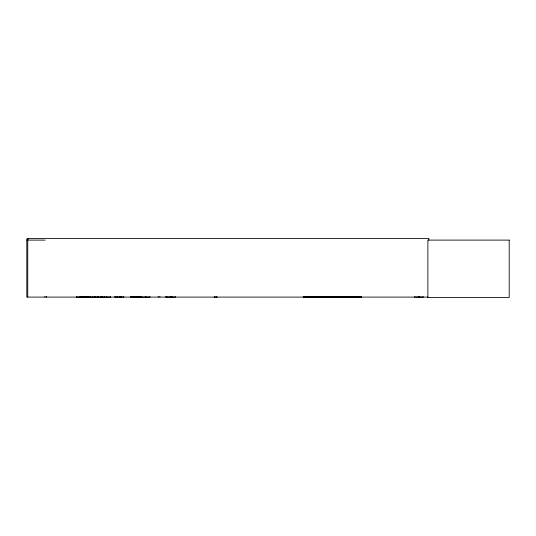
<?xml version="1.0" encoding="UTF-8"?>
<svg xmlns="http://www.w3.org/2000/svg" width="536" height="536" viewBox="0 0 536 536"><rect width="100%" height="100%" fill="white"/><g stroke="black" fill="none" stroke-linecap="round" stroke-linejoin="round"><path stroke-width="0.8" d="M141.363 297.071L141.37 296.616M166.823 297.071L166.83 296.616M88.608 297.031L88.641 296.616M76.454 297.091L110.664 297.045M332.997 296.884L361.123 296.71L361.277 297.058L303.195 297.045L331.496 296.71L331.65 297.058L331.107 296.71L331 297.071M303.879 297.078L303.349 296.71M305.205 297.071L305.312 296.71L305.44 297.091M308.95 297.078L309.192 296.71C309.734 297.212 308.3 297.058 308.803 296.71L309.044 297.071M342.035 297.091L322.672 297.078M323.556 297.078L324.461 296.71L324.314 297.071M325.546 297.071L325.654 296.71L325.781 297.091M326.746 297.078L327.154 297.091M327.885 296.951L328.139 296.951M330.062 297.078L329.915 296.71L329.406 297.085L329.935 296.884M331.496 296.71L331.087 296.884M333.104 297.091L333.365 296.71L333.493 297.091M334.451 297.071L334.96 296.884M335.087 297.078L334.946 296.71L334.812 297.085M336.494 297.078L336.581 297.078M337.546 297.078L337.707 296.636M340.159 297.078L340.4 296.71L340.829 297.078M340.253 297.071L340.012 296.71L339.864 297.071L340.521 297.091M341.961 296.951L341.955 296.636M354.108 296.884L353.814 297.071L354.095 296.71L354.216 297.091M355.428 297.078L355.281 296.71L355.174 297.071M355.562 297.071L355.67 296.71L355.797 297.091M359.649 297.071L359.549 296.71L359.006 297.045L359.562 296.884M361.123 296.71L360.581 297.045L361.143 296.884M304.817 297.071L304.93 296.71L305.051 297.091M325.935 297.071L326.042 296.71L326.149 297.071M94.926 297.031L94.973 296.656L95.013 297.091M98.061 297.031L98.101 296.656M81.077 297.031L81.124 296.656L81.177 297.091M172.425 297.031L172.478 296.656M145.859 297.091L145.819 296.495M145.45 297.091L145.524 296.495M28.475 239.029L26.8 239.029L26.8 297.091L427.983 297.091M26.8 240.108L45.185 240.108M79.636 296.716L90.37 296.716M130.831 296.716L141.564 296.716M79.616 296.87L90.39 296.87M130.811 296.857L141.584 296.857M114.965 297.091L114.965 296.616L115.006 296.971L123.85 297.071L123.843 296.616M130.824 297.058L149.993 297.071L149.986 296.616M217.18 297.071L214.4 297.031M303.195 297.045L361.277 297.058M166.77 297.031L175.453 297.071L175.446 296.616M84.433 297.031L84.387 296.656M104.326 297.031L104.279 296.656L104.239 297.091M101.19 297.031L101.15 296.656M121.404 297.031L121.424 296.495M121.183 297.031L121.143 296.656L121.096 297.091M115.3 297.071L115.227 296.616M353.727 296.884L353.861 297.058M332.977 296.71L333.131 297.058M166.709 296.971L166.709 296.656M428.82 240.108L428.82 238.426L27.745 238.426L27.745 297.091M423.259 296.616L423.259 297.091L414.636 297.031L414.636 296.616M419.098 296.495L419.098 297.091M418.797 296.495L418.797 297.091M216.718 296.616L216.718 297.091M214.628 296.495L214.628 297.091M214.541 296.495L214.541 297.091M214.279 296.616L214.279 297.091M172.538 296.616L172.538 297.091M172.277 296.495L172.277 297.091M172.197 296.495L172.197 297.091M171.292 296.495L171.286 297.091M170.997 296.495L170.984 297.091M170.1 296.616L170.1 297.091M166.596 296.616L166.649 297.091M165.664 296.495L165.664 297.091M159.875 296.375L159.875 297.091M158.2 296.375L158.2 297.091M120.499 296.616L120.499 297.091M120.439 296.616L120.439 297.091M119.675 296.495L119.689 297.091M119.381 296.495L119.387 297.091M117.464 296.495L117.464 297.091M117.25 296.495L117.25 297.091M110.336 296.616L110.336 297.091M106.718 296.495L106.718 297.091M106.503 296.495L106.503 297.091M101.974 296.495L101.974 297.091M101.766 296.495L101.766 297.091M101.11 296.616L101.11 297.091M98.142 296.616L98.142 297.091M97.485 296.495L97.485 297.091M97.277 296.495L97.277 297.091M92.748 296.495L92.748 297.091M92.534 296.495L92.534 297.091M88.916 296.616L88.916 297.091M88.467 296.616L88.467 297.091M86.175 296.495L86.175 297.091M85.968 296.495L85.968 297.091M85.733 296.495L85.733 297.091M85.586 296.495L85.586 297.091M84.333 296.616L84.333 297.091M82.33 296.616L82.33 297.091M79.924 296.495L79.924 297.091M79.777 296.495L79.777 297.091M76.869 296.616L76.869 297.091M46.619 296.375L46.619 297.091M44.944 296.375L44.944 297.091M310.384 296.71L310.257 297.085L310.766 296.71L310.913 297.078L310.384 296.71M338.437 296.71L338.303 297.085L338.819 296.71L338.966 297.078L338.437 296.71M509.2 240.108L427.875 240.108L427.875 297.574L509.2 297.574L509.2 240.108"/></g></svg>
